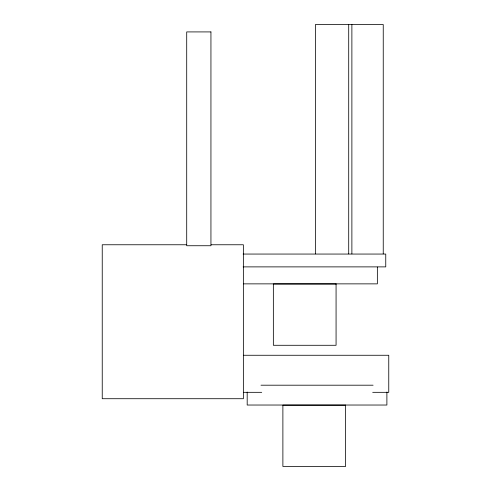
<?xml version="1.0" encoding="UTF-8"?>
<svg xmlns="http://www.w3.org/2000/svg" width="491" height="491" viewBox="0 0 491 491"><rect width="100%" height="100%" fill="white"/><g stroke="black" fill="none" stroke-linecap="round" stroke-linejoin="round"><path stroke-width="0.74" d="M186.605 244.764L102.238 244.764L102.238 398.717L243.364 398.717L243.364 244.764L211.148 244.764M243.119 254.056L385.754 254.056L385.754 266.883L243.119 266.883M243.53 283.866L377.358 283.866L377.358 267.086M243.364 355.263L388.762 355.263L388.762 392.327L372.694 392.327M260.985 385.196L373.086 385.196M243.364 392.327L261.728 392.327M386.89 392.063L386.89 405.032L247.188 405.032L247.188 392.063M383.244 253.847L383.244 24.55L315.4 24.55L315.4 253.847M351.881 24.55L351.881 253.847M348.708 24.55L348.708 253.847M210.94 31.915L186.709 31.915L186.709 245.739L210.94 245.739L210.94 31.915M336.071 283.988L273.352 283.988L273.352 345.283L336.071 345.283L336.071 283.988M345.603 405.155L282.884 405.155L282.884 466.45L345.603 466.45L345.603 405.155"/></g></svg>
